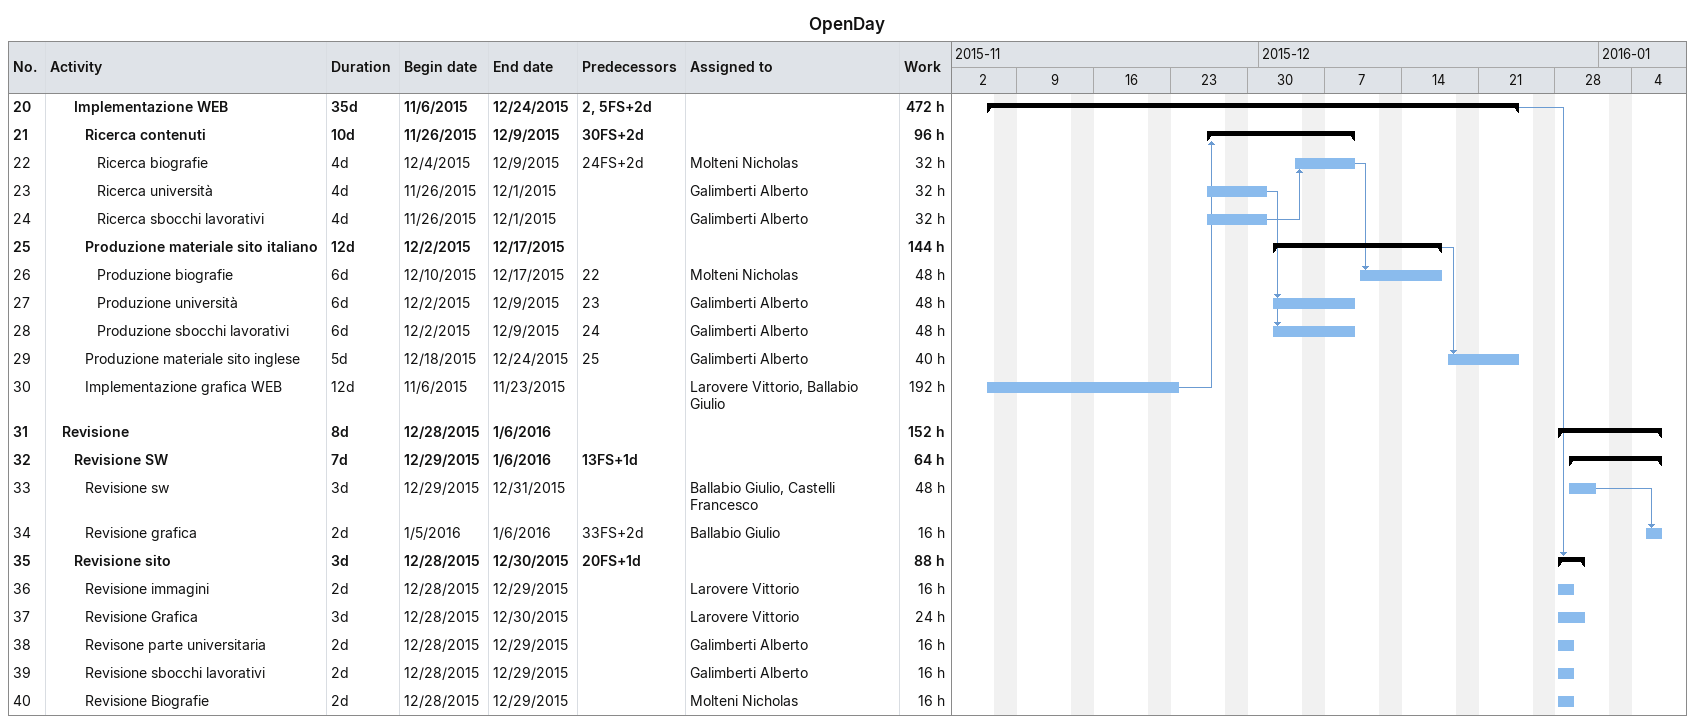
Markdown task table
OpenDay

| ID | Level | Task | Duration | Start | Finish | Predecessors | Resources | Work (h) |
|---|---|---|---|---|---|---|---|---|
| 20 | 3 | **Implementazione WEB** | 35d | 2015-11-06 | 2015-12-24 | 2, 5FS+2d |  | 472 |
| 21 | 4 | **Ricerca contenuti** | 10d | 2015-11-26 | 2015-12-09 | 30FS+2d |  | 96 |
| 22 | 5 | Ricerca biografie | 4d | 2015-12-04 | 2015-12-09 | 24FS+2d | Molteni Nicholas | 32 |
| 23 | 5 | Ricerca università | 4d | 2015-11-26 | 2015-12-01 |  | Galimberti Alberto | 32 |
| 24 | 5 | Ricerca sbocchi lavorativi | 4d | 2015-11-26 | 2015-12-01 |  | Galimberti Alberto | 32 |
| 25 | 4 | **Produzione materiale sito italiano** | 12d | 2015-12-02 | 2015-12-17 |  |  | 144 |
| 26 | 5 | Produzione biografie | 6d | 2015-12-10 | 2015-12-17 | 22 | Molteni Nicholas | 48 |
| 27 | 5 | Produzione università | 6d | 2015-12-02 | 2015-12-09 | 23 | Galimberti Alberto | 48 |
| 28 | 5 | Produzione sbocchi lavorativi | 6d | 2015-12-02 | 2015-12-09 | 24 | Galimberti Alberto | 48 |
| 29 | 4 | Produzione materiale sito inglese | 5d | 2015-12-18 | 2015-12-24 | 25 | Galimberti Alberto | 40 |
| 30 | 4 | Implementazione grafica WEB | 12d | 2015-11-06 | 2015-11-23 |  | Larovere Vittorio, Ballabio Giulio | 192 |
| 31 | 2 | **Revisione** | 8d | 2015-12-28 | 2016-01-06 |  |  | 152 |
| 32 | 3 | **Revisione SW** | 7d | 2015-12-29 | 2016-01-06 | 13FS+1d |  | 64 |
| 33 | 4 | Revisione sw | 3d | 2015-12-29 | 2015-12-31 |  | Ballabio Giulio, Castelli Francesco | 48 |
| 34 | 4 | Revisione grafica | 2d | 2016-01-05 | 2016-01-06 | 33FS+2d | Ballabio Giulio | 16 |
| 35 | 3 | **Revisione sito** | 3d | 2015-12-28 | 2015-12-30 | 20FS+1d |  | 88 |
| 36 | 4 | Revisione immagini | 2d | 2015-12-28 | 2015-12-29 |  | Larovere Vittorio | 16 |
| 37 | 4 | Revisione Grafica | 3d | 2015-12-28 | 2015-12-30 |  | Larovere Vittorio | 24 |
| 38 | 4 | Revisone parte universitaria | 2d | 2015-12-28 | 2015-12-29 |  | Galimberti Alberto | 16 |
| 39 | 4 | Revisione sbocchi lavorativi | 2d | 2015-12-28 | 2015-12-29 |  | Galimberti Alberto | 16 |
| 40 | 4 | Revisione Biografie | 2d | 2015-12-28 | 2015-12-29 |  | Molteni Nicholas | 16 |
